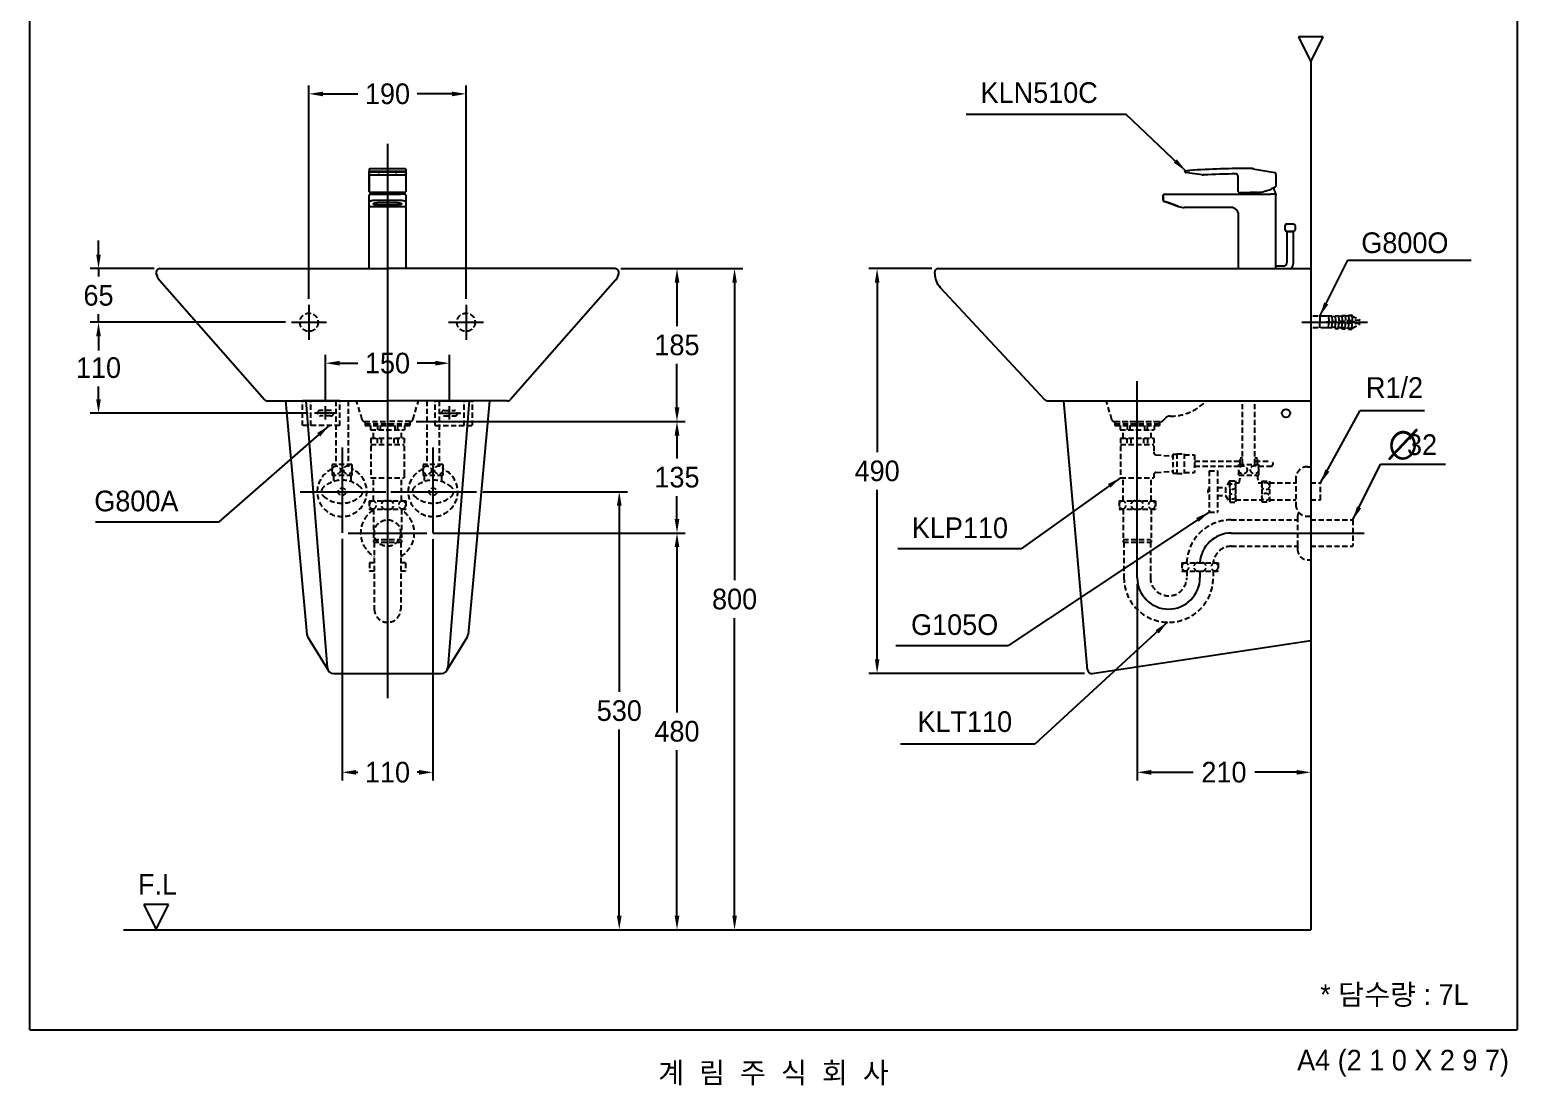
# Model space of a CAD drawing. Header units: millimetres. Extents: x 0 to 1800, y -67 to 2530.
# Drawn here: x 0 to 1800, y -67 to 1210 of the extents above; entities that cross this region are included whole.
import ezdxf
from ezdxf.enums import TextEntityAlignment as Align
from ezdxf.lldxf.tags import DXFTag

# ---------------------------------------------------------------- set-up
doc = ezdxf.new("R2010")
doc.units = ezdxf.units.MM
doc.linetypes.add('DASHED2', pattern=[9.525, 6.35, -3.175])
doc.layers.get('Defpoints').update_dxf_attribs({"color": 1})
for name, color, linetype in [('TEXT', 7, 'Continuous'), ('내부선 및 부속', 4, 'Continuous'), ('도각라인', 255, 'Continuous'), ('외형선', 3, 'Continuous'), ('점선', 6, 'DASHED2'), ('중심선', 1, 'DASHED'), ('치수선', 7, 'Continuous')]:
    doc.layers.add(name, color=color, linetype=linetype)
doc.styles.add('____', font='')
doc.styles.add('타이틀', font='H2GTRM.TTF', dxfattribs={"height": 25})
doc.styles.get('____').set_extended_font_data('굴림')
tags = doc.linetypes.add('DASHDOT', pattern=[70, 31, -13, 13, -13]).pattern_tags.tags
tags[10:11] = [DXFTag(74, 4), DXFTag(75, 0), DXFTag(340, '0'), DXFTag(46, 0.0), DXFTag(50, 0.0), DXFTag(44, 0.0), DXFTag(45, 0.0)]
tags[8:9] = [DXFTag(74, 4), DXFTag(75, 0), DXFTag(340, '0'), DXFTag(46, 0.0), DXFTag(50, 0.0), DXFTag(44, 0.0), DXFTag(45, 0.0)]
tags[6:7] = [DXFTag(74, 4), DXFTag(75, 0), DXFTag(340, '0'), DXFTag(46, 0.0), DXFTag(50, 0.0), DXFTag(44, 0.0), DXFTag(45, 0.0)]
tags[4:5] = [DXFTag(74, 4), DXFTag(75, 0), DXFTag(340, '0'), DXFTag(46, 0.0), DXFTag(50, 0.0), DXFTag(44, 0.0), DXFTag(45, 0.0)]
tags = doc.linetypes.add('DASHED', pattern=[25.72, 12.86, -12.86]).pattern_tags.tags
tags[6:7] = [DXFTag(74, 4), DXFTag(75, 0), DXFTag(340, '0'), DXFTag(46, 0.0), DXFTag(50, 0.0), DXFTag(44, 0.0), DXFTag(45, 0.0)]
tags[4:5] = [DXFTag(74, 4), DXFTag(75, 0), DXFTag(340, '0'), DXFTag(46, 0.0), DXFTag(50, 0.0), DXFTag(44, 0.0), DXFTag(45, 0.0)]
doc.dimstyles.new('MSADIM', dxfattribs={"dimtxt": 33, "dimasz": 17, "dimexe": 10, "dimexo": 7.5, "dimgap": 10, "dimtad": 0, "dimtih": 1, "dimtoh": 1, "dimdec": 0, "dimzin": 1, "dimdsep": 46, "dimtxsty": '____', "dimcen": 11.25, "dimadec": 0, "dimazin": 0, "dimtfac": 1, "dimtdec": 0, "dimtix": 1, "dimtmove": 0, "dimatfit": 3, "dimfxl": 0, "dimtolj": 1, "dimtzin": 1, "dimarcsym": 0})

# ---------------------------------------------------------------- blocks, each defined once
blk = doc.blocks.new('*D4')
at = {"layer": 'Defpoints', "color": 0, "linetype": 'Continuous'}
for p in [(527.9, 1132.7), (337.9, 877.3), (527.9, 877.3)]:
    blk.add_point(p, dxfattribs=at)
at = {"layer": '치수선', "color": 0, "linetype": 'Continuous', "lineweight": -2}
for p, q in [((337.9, 884.8), (337.9, 1142.7)), ((527.9, 884.8), (527.9, 1142.7)), ((354.9, 1132.7), (397, 1132.7)), ((510.9, 1132.7), (468.8, 1132.7))]:
    blk.add_line(p, q, dxfattribs=at)
at = {"layer": '치수선', "color": 0, "linetype": 'Continuous'}
for points in [[(354.9, 1135.5), (354.9, 1129.8), (337.9, 1132.7)], [(510.9, 1135.5), (510.9, 1129.8), (527.9, 1132.7)]]:
    blk.add_solid(points, dxfattribs=at)
at = {"layer": '치수선', "color": 0, "linetype": 'Continuous', "insert": (432.9, 1132.7), "char_height": 25, "attachment_point": 5, "style": '____'}
blk.add_mtext('\\A1;190', dxfattribs=at)
blk = doc.blocks.new('*D5')
at = {"layer": 'Defpoints', "color": 0, "linetype": 'Continuous'}
for p in [(83.2, 921.3), (157.9, 921.3), (316.9, 856.3)]:
    blk.add_point(p, dxfattribs=at)
at = {"layer": '치수선', "color": 0, "linetype": 'Continuous', "lineweight": -2}
for p, q in [((83.2, 938.3), (83.2, 955.3)), ((150.4, 921.3), (73.2, 921.3)), ((83.2, 921.3), (83.2, 911.7)), ((83.2, 856.3), (83.2, 866)), ((309.4, 856.3), (73.2, 856.3)), ((83.2, 839.3), (83.2, 822.3))]:
    blk.add_line(p, q, dxfattribs=at)
at = {"layer": '치수선', "color": 0, "linetype": 'Continuous'}
for points in [[(80.4, 938.3), (86, 938.3), (83.2, 921.3)], [(80.4, 839.3), (86, 839.3), (83.2, 856.3)]]:
    blk.add_solid(points, dxfattribs=at)
at = {"layer": '치수선', "color": 0, "linetype": 'Continuous', "insert": (83.2, 888.8), "char_height": 25, "attachment_point": 5, "style": '____'}
blk.add_mtext('\\A1;65', dxfattribs=at)
blk = doc.blocks.new('*D6')
at = {"layer": 'Defpoints', "color": 0, "linetype": 'Continuous'}
for p in [(316.9, 856.3), (83.2, 746.3), (344.4, 746.3)]:
    blk.add_point(p, dxfattribs=at)
at = {"layer": '치수선', "color": 0, "linetype": 'Continuous', "lineweight": -2}
for p, q in [((309.4, 856.3), (73.2, 856.3)), ((83.2, 839.3), (83.2, 824.2)), ((83.2, 763.3), (83.2, 778.5)), ((336.9, 746.3), (73.2, 746.3))]:
    blk.add_line(p, q, dxfattribs=at)
at = {"layer": '치수선', "color": 0, "linetype": 'Continuous'}
for points in [[(80.4, 839.3), (86, 839.3), (83.2, 856.3)], [(80.4, 763.3), (86, 763.3), (83.2, 746.3)]]:
    blk.add_solid(points, dxfattribs=at)
at = {"layer": '치수선', "color": 0, "linetype": 'Continuous', "insert": (83.2, 801.3), "char_height": 25, "attachment_point": 5, "style": '____'}
blk.add_mtext('\\A1;110', dxfattribs=at)
blk = doc.blocks.new('*D7')
at = {"layer": 'Defpoints', "color": 0, "linetype": 'Continuous'}
for p in [(707.9, 921.3), (460.7, 736.3), (783.2, 736.3)]:
    blk.add_point(p, dxfattribs=at)
at = {"layer": '치수선', "color": 0, "linetype": 'Continuous', "lineweight": -2}
for p, q in [((715.4, 921.3), (793.2, 921.3)), ((783.2, 904.3), (783.2, 851.7)), ((783.2, 753.3), (783.2, 806)), ((468.2, 736.3), (793.2, 736.3))]:
    blk.add_line(p, q, dxfattribs=at)
at = {"layer": '치수선', "color": 0, "linetype": 'Continuous'}
for points in [[(780.4, 904.3), (786.1, 904.3), (783.2, 921.3)], [(780.4, 753.3), (786.1, 753.3), (783.2, 736.3)]]:
    blk.add_solid(points, dxfattribs=at)
at = {"layer": '치수선', "color": 0, "linetype": 'Continuous', "insert": (783.2, 828.8), "char_height": 25, "attachment_point": 5, "style": '____'}
blk.add_mtext('\\A1;185', dxfattribs=at)
blk = doc.blocks.new('*D8')
at = {"layer": 'Defpoints', "color": 0, "linetype": 'Continuous'}
for p in [(459.9, 736.3), (783.2, 736.3), (480.4, 601.3)]:
    blk.add_point(p, dxfattribs=at)
at = {"layer": '치수선', "color": 0, "linetype": 'Continuous', "lineweight": -2}
for p, q in [((467.4, 736.3), (793.2, 736.3)), ((783.2, 719.3), (783.2, 691.7)), ((783.2, 618.3), (783.2, 646)), ((487.9, 601.3), (793.2, 601.3))]:
    blk.add_line(p, q, dxfattribs=at)
at = {"layer": '치수선', "color": 0, "linetype": 'Continuous'}
for points in [[(780.4, 719.3), (786.1, 719.3), (783.2, 736.3)], [(780.4, 618.3), (786.1, 618.3), (783.2, 601.3)]]:
    blk.add_solid(points, dxfattribs=at)
at = {"layer": '치수선', "color": 0, "linetype": 'Continuous', "insert": (783.2, 668.8), "char_height": 25, "attachment_point": 5, "style": '____'}
blk.add_mtext('\\A1;135', dxfattribs=at)
blk = doc.blocks.new('*D9')
at = {"layer": 'Defpoints', "color": 0, "linetype": 'Continuous'}
for p in [(480.4, 601.3), (776.6, 121.3), (783.2, 121.3)]:
    blk.add_point(p, dxfattribs=at)
at = {"layer": '치수선', "color": 0, "linetype": 'Continuous', "lineweight": -2}
for p, q in [((487.9, 601.3), (793.2, 601.3)), ((783.2, 584.3), (783.2, 384.2)), ((783.2, 138.3), (783.2, 338.5)), ((784.1, 121.3), (793.2, 121.3))]:
    blk.add_line(p, q, dxfattribs=at)
at = {"layer": '치수선', "color": 0, "linetype": 'Continuous'}
for points in [[(780.4, 584.3), (786.1, 584.3), (783.2, 601.3)], [(780.4, 138.3), (786.1, 138.3), (783.2, 121.3)]]:
    blk.add_solid(points, dxfattribs=at)
at = {"layer": '치수선', "color": 0, "linetype": 'Continuous', "insert": (783.2, 361.3), "char_height": 25, "attachment_point": 5, "style": '____'}
blk.add_mtext('\\A1;480', dxfattribs=at)
blk = doc.blocks.new('*D10')
at = {"layer": 'Defpoints', "color": 0, "linetype": 'Continuous'}
for p in [(707.9, 921.3), (830.4, 121.3), (852.9, 121.3)]:
    blk.add_point(p, dxfattribs=at)
at = {"layer": '치수선', "color": 0, "linetype": 'Continuous', "lineweight": -2}
for p, q in [((715.4, 921.3), (862.9, 921.3)), ((852.9, 904.3), (852.9, 544.2)), ((852.9, 138.3), (852.9, 498.5)), ((837.9, 121.3), (862.9, 121.3))]:
    blk.add_line(p, q, dxfattribs=at)
at = {"layer": '치수선', "color": 0, "linetype": 'Continuous'}
for points in [[(850.1, 904.3), (855.7, 904.3), (852.9, 921.3)], [(850.1, 138.3), (855.7, 138.3), (852.9, 121.3)]]:
    blk.add_solid(points, dxfattribs=at)
at = {"layer": '치수선', "color": 0, "linetype": 'Continuous', "insert": (852.9, 521.3), "char_height": 25, "attachment_point": 5, "style": '____'}
blk.add_mtext('\\A1;800', dxfattribs=at)
blk = doc.blocks.new('*D11')
at = {"layer": 'Defpoints', "color": 0, "linetype": 'Continuous'}
for p in [(540.7, 651.3), (684.7, 121.3), (713.4, 121.3)]:
    blk.add_point(p, dxfattribs=at)
at = {"layer": '치수선', "color": 0, "linetype": 'Continuous', "lineweight": -2}
for p, q in [((548.2, 651.3), (723.4, 651.3)), ((713.4, 634.3), (713.4, 409.2)), ((713.4, 138.3), (713.4, 363.5)), ((692.2, 121.3), (723.4, 121.3))]:
    blk.add_line(p, q, dxfattribs=at)
at = {"layer": '치수선', "color": 0, "linetype": 'Continuous'}
for points in [[(710.5, 634.3), (716.2, 634.3), (713.4, 651.3)], [(710.5, 138.3), (716.2, 138.3), (713.4, 121.3)]]:
    blk.add_solid(points, dxfattribs=at)
at = {"layer": '치수선', "color": 0, "linetype": 'Continuous', "insert": (713.4, 386.3), "char_height": 25, "attachment_point": 5, "style": '____'}
blk.add_mtext('\\A1;530', dxfattribs=at)
blk = doc.blocks.new('*D12')
at = {"layer": 'Defpoints', "color": 0, "linetype": 'Continuous'}
for p in [(377.9, 601.7), (487.9, 601.3), (487.9, 311.8)]:
    blk.add_point(p, dxfattribs=at)
at = {"layer": '치수선', "color": 0, "linetype": 'Continuous', "lineweight": -2}
for p, q in [((377.9, 594.2), (377.9, 301.8)), ((487.9, 593.8), (487.9, 301.8)), ((394.9, 311.8), (397, 311.8)), ((470.9, 311.8), (468.8, 311.8))]:
    blk.add_line(p, q, dxfattribs=at)
at = {"layer": '치수선', "color": 0, "linetype": 'Continuous'}
for points in [[(394.9, 314.6), (394.9, 308.9), (377.9, 311.8)], [(470.9, 314.6), (470.9, 308.9), (487.9, 311.8)]]:
    blk.add_solid(points, dxfattribs=at)
at = {"layer": '치수선', "color": 0, "linetype": 'Continuous', "insert": (432.9, 311.8), "char_height": 25, "attachment_point": 5, "style": '____'}
blk.add_mtext('\\A1;110', dxfattribs=at)
blk = doc.blocks.new('*D13')
at = {"layer": 'Defpoints', "color": 0, "linetype": 'Continuous'}
for p in [(1099.1, 921.3), (1025.4, 431.5), (1283.8, 431.5)]:
    blk.add_point(p, dxfattribs=at)
at = {"layer": '치수선', "color": 0, "linetype": 'Continuous', "lineweight": -2}
for p, q in [((1091.6, 921.3), (1015.4, 921.3)), ((1025.4, 904.3), (1025.4, 699.3)), ((1025.4, 448.5), (1025.4, 653.6)), ((1276.3, 431.5), (1015.4, 431.5))]:
    blk.add_line(p, q, dxfattribs=at)
at = {"layer": '치수선', "color": 0, "linetype": 'Continuous'}
for points in [[(1022.6, 904.3), (1028.2, 904.3), (1025.4, 921.3)], [(1022.6, 448.5), (1028.2, 448.5), (1025.4, 431.5)]]:
    blk.add_solid(points, dxfattribs=at)
at = {"layer": '치수선', "color": 0, "linetype": 'Continuous', "insert": (1025.4, 676.4), "char_height": 25, "attachment_point": 5, "style": '____'}
blk.add_mtext('\\A1;490', dxfattribs=at)
blk = doc.blocks.new('*D14')
at = {"layer": 'Defpoints', "color": 0, "linetype": 'Continuous'}
for p in [(1340.1, 547.3), (1550.1, 325.6), (1550.1, 311.8)]:
    blk.add_point(p, dxfattribs=at)
at = {"layer": '치수선', "color": 0, "linetype": 'Continuous', "lineweight": -2}
for p, q in [((1340.1, 539.8), (1340.1, 301.8)), ((1357.1, 311.8), (1407.8, 311.8)), ((1533.1, 311.8), (1482.4, 311.8)), ((1550.1, 318.1), (1550.1, 301.8))]:
    blk.add_line(p, q, dxfattribs=at)
at = {"layer": '치수선', "color": 0, "linetype": 'Continuous'}
for points in [[(1357.1, 314.6), (1357.1, 308.9), (1340.1, 311.8)], [(1533.1, 314.6), (1533.1, 308.9), (1550.1, 311.8)]]:
    blk.add_solid(points, dxfattribs=at)
at = {"layer": '치수선', "color": 0, "linetype": 'Continuous', "insert": (1445.1, 311.8), "char_height": 25, "attachment_point": 5, "style": '____'}
blk.add_mtext('\\A1;210', dxfattribs=at)
blk = doc.blocks.new('*D15')
at = {"layer": 'Defpoints', "color": 0, "linetype": 'Continuous'}
for p in [(507.9, 806.8), (357.9, 754.9), (507.9, 754.9)]:
    blk.add_point(p, dxfattribs=at)
at = {"layer": '치수선', "color": 0, "linetype": 'Continuous', "lineweight": -2}
for p, q in [((357.9, 762.4), (357.9, 816.8)), ((507.9, 762.4), (507.9, 816.8)), ((374.9, 806.8), (397, 806.8)), ((490.9, 806.8), (468.8, 806.8))]:
    blk.add_line(p, q, dxfattribs=at)
at = {"layer": '치수선', "color": 0, "linetype": 'Continuous'}
for points in [[(374.9, 809.7), (374.9, 804), (357.9, 806.8)], [(490.9, 809.7), (490.9, 804), (507.9, 806.8)]]:
    blk.add_solid(points, dxfattribs=at)
at = {"layer": '치수선', "color": 0, "linetype": 'Continuous', "insert": (432.9, 806.8), "char_height": 25, "attachment_point": 5, "style": '____'}
blk.add_mtext('\\A1;150', dxfattribs=at)

msp = doc.modelspace()

# ---------------------------------------------------------------- linework, layer by layer
at = {"layer": '내부선 및 부속', "linetype": 'Continuous'}
for p, q in [((410.9, 1041.3), (410.9, 1039.1)), ((410.9, 1041.3), (410.9, 1041.2)), ((410.9, 1041.2), (410.9, 1037.4)), ((410.9, 1037.8), (410.9, 1039.1)), ((410.9, 1035.8), (410.9, 1037.8)), ((410.9, 1037.4), (410.9, 1036.5)), ((410.9, 1014.3), (410.9, 1037)), ((410.9, 1037), (410.9, 1035.7)), ((410.9, 1035.3), (410.9, 1036.5)), ((410.9, 1035.7), (410.9, 1035.8)), ((410.9, 1035.3), (410.9, 1018.5)), ((411.9, 1042.4), (453.9, 1042.4)), ((411.9, 1034.8), (453.9, 1034.8)), ((448.9, 1038.7), (416.9, 1038.7)), ((416.9, 1038.7), (416.9, 1038.5)), ((416.9, 1038.5), (448.9, 1038.5)), ((422.9, 1038.1), (421.9, 1038.1)), ((421.9, 1038.1), (421.9, 1037.5)), ((421.9, 1037.5), (421.9, 1037.3)), ((421.9, 1037.3), (422.9, 1037.3)), ((422.9, 1037.3), (422.9, 1038.1)), ((422.9, 1037.5), (422.9, 1038.1)), ((422.9, 1037.3), (422.9, 1037.5)), ((442.9, 1038.1), (442.9, 1037.5)), ((443.9, 1038.1), (442.9, 1038.1)), ((442.9, 1037.5), (442.9, 1037.3)), ((442.9, 1037.3), (443.9, 1037.3)), ((443.9, 1037.3), (442.9, 1037.3)), ((443.9, 1037.5), (443.9, 1038.1)), ((443.9, 1037.3), (443.9, 1038.1)), ((443.9, 1037.3), (443.9, 1037.5)), ((443.9, 1037.3), (443.9, 1037.3)), ((448.9, 1038.5), (448.9, 1038.7)), ((453.9, 1034.7), (453.9, 1034.8)), ((454.9, 1041.4), (454.9, 1039.1)), ((454.9, 1039.1), (454.9, 1037.8)), ((454.9, 1037.8), (454.9, 1035.8)), ((454.9, 1037), (454.9, 1037)), ((454.9, 1037), (454.9, 1014.3)), ((454.9, 1035.7), (454.9, 1035.8)), ((1397.7, 1038.5), (1397.7, 1038.7)), ((1397.7, 1038.7), (1397.7, 1038.5)), ((1403.6, 1036.8), (1398.6, 1037.5)), ((1418.7, 1034.8), (1403.6, 1036.8)), ((1462.3, 1014.3), (1462.3, 1032.9)), ((1480.2, 1042.2), (1501.9, 1038.4)), ((1501.9, 1038.4), (1506.9, 1037.5)), ((1507.7, 1036.5), (1507.7, 1036.4)), ((1507.7, 1035.3), (1507.7, 1036.4)), ((1507.7, 1035.3), (1507.7, 1020.9)), ((410.9, 1018.5), (410.9, 1014.3)), ((410.9, 1002.2), (410.9, 1010.3)), ((410.9, 921.3), (410.9, 1010.3)), ((412.3, 1013.3), (411.9, 1013.3)), ((411.9, 1011.3), (416.9, 1011.3)), ((453.5, 1013.3), (412.3, 1013.3)), ((416.9, 1011.3), (448.9, 1011.3)), ((453.9, 1011.3), (448.9, 1011.3)), ((453.9, 1013.3), (453.5, 1013.3)), ((454.9, 1010.3), (454.9, 1002.2)), ((1371.5, 1004), (1371.5, 1010.3)), ((1371.5, 1010.3), (1371.5, 1004)), ((1372.5, 1011.3), (1377.5, 1011.3)), ((1377.5, 1011.3), (1501.7, 1011.3)), ((1463.3, 1013.3), (1476.7, 1013.3)), ((1463.8, 1013.3), (1468.2, 1013.3)), ((1478.7, 1013.3), (1476.7, 1013.3)), ((1485.7, 1013.3), (1478.7, 1013.3)), ((1506.7, 1011.3), (1501.7, 1011.3)), ((1506.7, 1011.3), (1507.7, 1011.3)), ((1507.7, 1011.3), (1507.7, 1010.3)), ((1507.7, 921.3), (1507.7, 1010.3)), ((410.9, 997.5), (410.9, 1002.2)), ((410.9, 996.3), (410.9, 997.5)), ((410.9, 921.3), (410.9, 996.3)), ((411.9, 996.5), (453.9, 996.5)), ((416.9, 1004), (448.9, 1004)), ((445.9, 1001), (419.9, 1001)), ((419.9, 998.3), (419.9, 1001)), ((419.9, 998.3), (445.9, 998.3)), ((445.9, 998.3), (445.9, 1001)), ((454.9, 1002.2), (454.9, 997.5)), ((454.9, 996.3), (454.9, 997.5)), ((454.9, 996.3), (454.9, 996.3)), ((454.9, 996.3), (454.9, 921.3)), ((1377.1, 1001.3), (1372.1, 1003.1)), ((1372.1, 1003.1), (1377.1, 1001.3)), ((1377.1, 1001.3), (1390.1, 996.5)), ((1390.1, 996.5), (1377.1, 1001.3)), ((1377.8, 1001), (1385.3, 998.3)), ((1385.3, 998.3), (1377.8, 1001)), ((1453.7, 995.3), (1397, 995.3)), ((1462.7, 921.3), (1462.7, 986.3)), ((1519.1, 968.3), (1519.1, 973.3)), ((1521.1, 975.3), (1529.2, 975.3)), ((1531.1, 973.4), (1531.1, 968.3)), ((1521.1, 966.3), (1521.1, 928.3)), ((1521.1, 966.3), (1529.1, 966.3)), ((1525.1, 966.3), (1521.1, 966.3)), ((1527.5, 966.3), (1522.8, 966.3)), ((1529.1, 966.3), (1525.1, 966.3)), ((1529.2, 966.3), (1525.1, 966.3)), ((1529.1, 928.3), (1529.1, 966.3)), ((1507.7, 943.3), (1507.7, 948.3)), ((1507.7, 921.3), (1507.7, 943.3)), ((1517.1, 924.3), (1507.7, 924.3)), ((334.1, 761.3), (359.8, 438.7)), ((531.7, 761.3), (506, 438.7))]:
    msp.add_line(p, q, dxfattribs=at)
for centre, radius, start, end in [((453.9, 1035.7), 1, 270, 0), ((1398.7, 1038.5), 1, 202.1993, 262.1993), ((1398.7, 1038.5), 1, 202.1993, 262.1993), ((1398.7, 1038.5), 1, 202.1993, 262.1993), ((1398.7, 1038.5), 1, 202.1993, 262.1993), ((1471.4, 42.4), 1000, 89.5936, 93.8863), ((1420, 1044.7), 10, 262.1993, 272.9349), ((1471.4, 42.4), 993.6, 90.6538, 92.9349), ((1458.9, 1032.8), 3.34, 2.007, 69.3544), ((1478.5, 1032.3), 10, 80, 89.5936), ((411.9, 1014.3), 1, 180, 270), ((411.9, 1010.3), 1, 90, 180), ((411.9, 1010.3), 1, 90, 180), ((440.6, 1006.3), 27.6, 165.1842, 169.4357), ((426.2, 1006.3), 27.6, 10.5643, 14.8158), ((453.9, 1014.3), 1, 270, 0), ((453.9, 1010.3), 1, 0, 90), ((1372.5, 1010.3), 1, 90, 180), ((1372.5, 1010.3), 1, 90, 180), ((1463.3, 1014.3), 1, 180, 270), ((1494.9, 1006.3), 27.6, 165.1842, 169.4357), ((1480.2, 1068.9), 55.8, 275.72, 293.156), ((1480.6, 1006.3), 27.6, 10.5643, 27.3016), ((1397, 1015.3), 20, 250, 270), ((1397, 1015.3), 20, 250, 270), ((1453.7, 986.3), 9, 0, 90), ((1521.1, 973.3), 2, 90, 180), ((1529.2, 973.4), 1.92, 0, 90), ((1521.1, 968.3), 1.92, 180, 270), ((1529.2, 968.3), 1.92, 270, 0), ((1517.1, 928.3), 4, 270, 0), ((1517.1, 928.3), 12, 324.3147, 0)]:
    msp.add_arc(centre, radius, start, end, dxfattribs=at)
for points, knots in [([(410.9, 1041.5), (410.9, 1041.5), (410.9, 1041.6), (411, 1041.8), (411.1, 1042), (411.3, 1042.2), (411.6, 1042.3), (411.8, 1042.4), (411.9, 1042.4)], [0, 0, 0, 0, 0.097046, 0.215477, 0.366984, 0.6013, 0.806128, 1, 1, 1, 1]), ([(416.9, 1038.7), (416.5, 1038.7), (415.8, 1038.7), (414.9, 1038.7), (414.3, 1038.8), (413.7, 1038.8), (413, 1038.8), (412.3, 1038.8), (411.9, 1038.9), (411.7, 1038.9), (411.6, 1038.9), (411.3, 1038.9), (411, 1039), (410.9, 1039), (410.9, 1039.1)], [0, 0, 0, 0, 0.142857, 0.214286, 0.285714, 0.357143, 0.428571, 0.571429, 0.642857, 0.678571, 0.696429, 0.714286, 0.857143, 1, 1, 1, 1]), ([(410.9, 1037.8), (410.9, 1037.9), (411.3, 1038.1), (413, 1038.4), (415.1, 1038.5), (416.5, 1038.5), (416.9, 1038.5)], [0, 0, 0, 0, 0.285714, 0.571429, 0.857143, 1, 1, 1, 1]), ([(454.8, 1039), (454.8, 1039), (454.7, 1039), (454.4, 1038.9), (453.6, 1038.9), (452.9, 1038.8), (452.1, 1038.8), (451.3, 1038.8), (450.3, 1038.7), (449.4, 1038.7), (448.9, 1038.7)], [0, 0, 0, 0, 0.022938, 0.185782, 0.348626, 0.511469, 0.592891, 0.674313, 0.837156, 1, 1, 1, 1]), ([(448.9, 1038.5), (449.8, 1038.5), (451.6, 1038.5), (453.8, 1038.3), (454.6, 1038.1), (454.8, 1038), (454.8, 1038)], [0, 0, 0, 0, 0.32589, 0.651781, 0.977671, 1, 1, 1, 1]), ([(453.9, 1042.4), (453.9, 1042.4), (454, 1042.4), (454.3, 1042.3), (454.5, 1042.2), (454.7, 1042), (454.8, 1041.9), (454.9, 1041.7), (454.9, 1041.6), (454.9, 1041.5), (454.9, 1041.5), (454.9, 1041.4)], [0, 0, 0, 0, 0.020818, 0.239105, 0.419032, 0.574027, 0.708164, 0.821662, 0.913084, 0.980269, 1, 1, 1, 1]), ([(1398.6, 1039.7), (1398.5, 1039.7), (1398.3, 1039.6), (1398.1, 1039.5), (1397.9, 1039.3), (1397.8, 1039), (1397.7, 1038.8), (1397.7, 1038.7)], [0, 0, 0, 0, 0.285714, 0.428571, 0.571429, 0.785714, 1, 1, 1, 1]), ([(1398.6, 1039.7), (1398.6, 1039.7), (1398.7, 1039.7), (1399, 1039.7), (1399.4, 1039.8), (1399.8, 1039.8), (1400.5, 1039.9), (1401.5, 1039.9), (1402.5, 1040), (1403.3, 1040), (1403.7, 1040.1)], [0, 0, 0, 0, 0.142857, 0.285714, 0.357143, 0.428571, 0.571429, 0.714286, 0.857143, 1, 1, 1, 1]), ([(1507.1, 1020), (1507.1, 1020), (1507, 1019.9), (1506.8, 1019.8), (1506.4, 1019.6), (1506, 1019.4), (1505.7, 1019.2), (1505.2, 1019), (1504.8, 1018.8), (1504.1, 1018.4), (1503.5, 1018.2), (1502.9, 1017.9), (1502.7, 1017.8), (1502.5, 1017.7)], [0, 0, 0, 0, 0.022972, 0.19686, 0.283804, 0.370748, 0.457692, 0.5229, 0.63158, 0.718524, 0.892412, 0.935884, 1, 1, 1, 1]), ([(1506.7, 1019.8), (1506.7, 1019.8), (1506.7, 1019.8), (1506.6, 1019.7), (1506.6, 1019.7), (1506.5, 1019.7), (1506.5, 1019.7), (1506.4, 1019.6), (1506.3, 1019.6), (1506.3, 1019.5), (1506.2, 1019.5), (1506.2, 1019.5), (1506.1, 1019.5), (1506.1, 1019.4), (1506, 1019.4), (1505.9, 1019.4), (1505.8, 1019.3), (1505.7, 1019.2), (1505.6, 1019.2), (1505.5, 1019.1), (1505.4, 1019.1), (1505.2, 1019), (1505.2, 1019), (1505.1, 1019), (1505.1, 1018.9), (1505.1, 1018.9)], [0, 0, 0, 0, 0.147203, 0.147203, 0.295653, 0.295653, 0.37051, 0.37051, 0.483564, 0.483564, 0.521467, 0.521467, 0.597561, 0.597561, 0.635788, 0.635788, 0.751471, 0.751471, 0.829397, 0.829397, 0.947331, 0.947331, 0.986892, 0.986892, 1, 1, 1, 1]), ([(1507.6, 1020.9), (1507.6, 1020.8), (1507.6, 1020.6), (1507.5, 1020.4), (1507.3, 1020.1), (1507.2, 1020), (1507.1, 1020)], [0, 0, 0, 0, 0.250001, 0.499999, 0.749998, 1, 1, 1, 1]), ([(1507.6, 1020.9), (1507.6, 1020.9), (1507.7, 1020.9), (1507.7, 1020.9), (1507.7, 1020.9)], [0, 0, 0, 0, 0.15708, 1, 1, 1, 1]), ([(410.9, 1002.2), (410.9, 1002.5), (411.3, 1003), (413, 1003.7), (415.1, 1004), (416.5, 1004), (416.9, 1004)], [0, 0, 0, 0, 0.285714, 0.571429, 0.857143, 1, 1, 1, 1]), ([(410.9, 996.3), (410.9, 996.3), (410.9, 996.3), (410.9, 996.2), (410.9, 996.1), (411, 996.1)], [0, 0, 0, 0, 0.003909, 0.003909, 1, 1, 1, 1]), ([(448.9, 1004), (449.8, 1004), (451.6, 1003.9), (453.8, 1003.4), (454.6, 1002.9), (454.8, 1002.6), (454.8, 1002.6)], [0, 0, 0, 0, 0.326484, 0.652968, 0.979452, 1, 1, 1, 1]), ([(454.9, 996.2), (454.9, 996.1), (454.9, 996.1), (454.9, 996.1), (454.9, 996.1)], [0, 0, 0, 0, 0.705199, 1, 1, 1, 1]), ([(1371.5, 1004), (1371.5, 1004), (1371.5, 1003.8), (1371.6, 1003.6), (1371.7, 1003.4), (1371.9, 1003.2), (1372, 1003.1), (1372.1, 1003.1)], [0, 0, 0, 0, 0.214286, 0.428571, 0.571429, 0.714286, 1, 1, 1, 1])]:
    msp.add_open_spline(points, degree=3, knots=knots, dxfattribs=at)
for points in [[(411.9, 1034.8), (410.9, 1034.8), (410.9, 1035.8)], [(454.9, 1035.8), (454.9, 1034.8), (453.9, 1034.8)], [(411.9, 996.5), (410.9, 996.5), (410.9, 997.5)], [(454.9, 997.5), (454.9, 996.5), (453.9, 996.5)]]:
    msp.add_rational_spline(points, [1, 0.707106769085, 1], degree=2, dxfattribs=at)
for points, degree in [([(454.5, 1034.9), (454.5, 1034.8), (454.4, 1034.7), (454.4, 1034.7)], 3), ([(454.4, 1034.8), (454.4, 1034.8), (454.4, 1034.7), (454.4, 1034.7)], 3), ([(454.9, 1039.3), (454.9, 1039.1), (454.8, 1039)], 2), ([(454.9, 1039.1), (454.9, 1039.1), (454.9, 1039), (454.8, 1039)], 3), ([(454.8, 1038), (454.8, 1037.8), (454.9, 1037.6)], 2), ([(454.8, 1038), (454.9, 1037.9), (454.9, 1037.9), (454.9, 1037.8)], 3), ([(454.9, 1039.3), (454.9, 1039.2), (454.9, 1039.1), (454.9, 1039.1)], 3), ([(454.9, 1037.8), (454.9, 1037.8), (454.9, 1037.7), (454.9, 1037.6)], 3), ([(1398.6, 1039.7), (1398.1, 1039.7), (1397.7, 1039.2), (1397.7, 1038.7)], 3), ([(1397.7, 1038.5), (1397.7, 1038), (1398.1, 1037.6), (1398.6, 1037.5)], 3), ([(1398.4, 1039.7), (1398.4, 1039.7), (1398.4, 1039.7), (1398.5, 1039.7)], 3), ([(1501.9, 1038.3), (1501.9, 1038.4), (1501.9, 1038.4), (1501.9, 1038.4)], 3), ([(1507.7, 1036.5), (1507.7, 1037), (1507.4, 1037.4), (1506.9, 1037.5)], 3), ([(1502.6, 1017.8), (1502.4, 1017.7), (1502.1, 1017.6)], 2), ([(1502.1, 1017.6), (1502.1, 1017.6), (1502.1, 1017.6), (1502.1, 1017.6)], 3), ([(454.8, 1002.6), (454.9, 1002.5), (454.9, 1002.3), (454.9, 1002.2)], 3), ([(454.8, 1002.6), (454.8, 1002.3), (454.9, 1002)], 2), ([(454.9, 1002.2), (454.9, 1002.2), (454.9, 1002.1), (454.9, 1002)], 3), ([(1371.5, 1004), (1371.5, 1003.6), (1371.8, 1003.2), (1372.1, 1003.1)], 3)]:
    msp.add_open_spline(points, degree=degree, dxfattribs=at)
for points in [[(419.9, 998.3), (415.9, 998.3), (415.9, 999.7), (415.9, 1001), (419.9, 1001)], [(445.9, 1001), (449.9, 1001), (449.9, 999.7), (449.9, 998.3), (445.9, 998.3)]]:
    msp.add_rational_spline(points, [1, 0.707106769085, 1, 0.707106769085, 1], degree=2, knots=[0, 0, 0, 0.5, 0.5, 1, 1, 1], dxfattribs=at)
at = {"layer": '도각라인', "color": 7}
for p, q in [((0, 0), (0, 2530)), ((1800, 2530), (1800, 0)), ((0, 0), (1800, 0))]:
    msp.add_line(p, q, dxfattribs=at)
at = {"layer": '외형선', "linetype": 'Continuous'}
for p, q in [((1565.1, 1201.7), (1535.1, 1201.7)), ((1535.1, 1201.7), (1550.1, 1171.7)), ((1550.1, 1171.7), (1565.1, 1201.7)), ((1550.1, 1171.7), (1550.1, 121.3)), ((157.9, 921.3), (432.9, 921.3)), ((707.9, 921.3), (432.9, 921.3)), ((1099.1, 921.3), (1550.1, 921.3)), ((157.4, 906.9), (284.2, 763)), ((708.4, 906.9), (581.7, 763)), ((1095.1, 915.5), (1095.1, 917.3)), ((1101.8, 898.5), (1228.2, 762.6)), ((287.9, 761.3), (432.9, 761.3)), ((309.3, 761.3), (335.4, 478.6)), ((375.2, 761.3), (330.2, 761.3)), ((577.9, 761.3), (432.9, 761.3)), ((490.7, 761.3), (535.7, 761.3)), ((556.5, 761.3), (530.4, 478.6)), ((1231.1, 761.3), (1550.1, 761.3)), ((1280.1, 435.9), (1251.4, 761.3)), ((336.6, 475.2), (361, 435.2)), ((529.2, 475.2), (504.9, 435.2)), ((1285.8, 431.4), (1550.1, 471.3)), ((367.8, 431.3), (498, 431.3)), ((168.1, 151.7), (138.1, 151.7)), ((138.1, 151.7), (153.1, 121.7)), ((153.1, 121.7), (168.1, 151.7)), ((113.5, 121.3), (1550.1, 121.3))]:
    msp.add_line(p, q, dxfattribs=at)
at = {"layer": '외형선'}
msp.add_line((1460.2, 921.3), (1510, 921.3), dxfattribs=at)
at = {"layer": '외형선', "linetype": 'Continuous'}
msp.add_circle((1520.1, 746.3), 5, dxfattribs=at)
for centre, radius, start, end in [((157.9, 916.3), 5, 90, 194.4775), ((707.9, 916.3), 5, 345.5225, 90), ((1099.1, 917.3), 4, 90, 180), ((172.4, 920.1), 20, 194.4775, 221.3828), ((693.4, 920.1), 20, 318.6172, 345.5225), ((1120.1, 915.5), 25, 180, 222.9188), ((287.9, 766.3), 5, 221.3844, 270), ((577.9, 766.3), 5, 270, 318.6156), ((1231.1, 765.3), 4, 222.919, 270.0013), ((343.4, 479.3), 8, 185.2836, 211.3715), ((522.4, 479.3), 8, 328.6285, 354.7172), ((367.8, 439.3), 8, 184.5574, 270), ((498, 439.3), 8, 270, 355.4426), ((1285.1, 436.3), 5, 185.0392, 278.5958)]:
    msp.add_arc(centre, radius, start, end, dxfattribs=at)
at = {"layer": '점선'}
for p, q in [((1599.7, 864.2), (1571.8, 862.8)), ((1579.7, 864.2), (1583.7, 864.4)), ((1579.7, 864.2), (1580.1, 857.2)), ((1583.7, 864.4), (1584.1, 857.4)), ((1587.7, 864.6), (1591.7, 864.8)), ((1587.7, 864.6), (1588.1, 857.6)), ((1591.7, 864.8), (1592.1, 857.8)), ((1595.7, 865), (1599.7, 865.2)), ((1595.7, 865), (1596.1, 858)), ((1599.7, 865.2), (1600.1, 858.2)), ((1599.7, 864.2), (1610, 858.8)), ((1568.7, 863.6), (1550.1, 863.6)), ((1568.7, 849.6), (1550.1, 849.6)), ((1561.1, 863.6), (1561.1, 856.6)), ((1561.1, 849.6), (1561.1, 856.6)), ((1575.7, 864), (1568.7, 863.6)), ((1575.7, 849.2), (1568.7, 849.6)), ((1610, 858.8), (1568.9, 856.6)), ((1610, 854.4), (1568.9, 856.6)), ((1571.7, 863.8), (1572.1, 856.8)), ((1571.7, 849.4), (1572.1, 856.4)), ((1599.7, 849), (1571.8, 850.4)), ((1575.7, 864), (1576.1, 857)), ((1575.7, 849.2), (1576.1, 856.2)), ((1579.7, 849), (1580.1, 856)), ((1579.7, 849), (1583.7, 848.8)), ((1583.7, 848.8), (1584.1, 855.8)), ((1587.7, 848.6), (1588.1, 855.6)), ((1587.7, 848.6), (1591.7, 848.4)), ((1591.7, 848.4), (1592.1, 855.4)), ((1595.7, 848.2), (1596.1, 855.2)), ((1595.7, 848.2), (1599.7, 848)), ((1603.1, 856.6), (1598, 858.1)), ((1603.1, 856.6), (1598, 855.1)), ((1599.7, 848), (1600.1, 855)), ((1599.7, 849), (1610, 854.4)), ((330.2, 731.3), (330.2, 761.3)), ((340.2, 731.3), (340.2, 761.3)), ((370.4, 761.3), (370.4, 684.1)), ((375.2, 731.3), (375.2, 761.3)), ((385.4, 761.3), (385.4, 684.1)), ((402.3, 738.5), (395.4, 761.3)), ((463.6, 738.5), (470.4, 761.3)), ((480.4, 761.3), (480.4, 684.1)), ((490.7, 731.3), (490.7, 761.3)), ((495.4, 761.3), (495.4, 684.1)), ((525.7, 731.3), (525.7, 761.3)), ((535.7, 731.3), (535.7, 761.3)), ((1309.5, 738.5), (1302.6, 761.3)), ((1467.6, 684.4), (1467.6, 761.3)), ((1482.6, 684.4), (1482.6, 761.3)), ((364.4, 749.6), (351.4, 749.6)), ((364.4, 743.1), (351.4, 743.1)), ((501.4, 749.6), (514.4, 749.6)), ((501.4, 743.1), (514.4, 743.1)), ((1371, 737.2), (1374.2, 740.5)), ((375.2, 731.3), (330.2, 731.3)), ((405.1, 736.3), (432.9, 736.3)), ((405.9, 736.3), (405.9, 731.3)), ((405.9, 733.3), (459.9, 733.3)), ((405.9, 731.3), (459.9, 731.3)), ((412.4, 731.3), (412.4, 726.3)), ((412.4, 726.3), (453.4, 726.3)), ((415.9, 716.3), (415.9, 726.3)), ((420.9, 731.3), (420.9, 726.3)), ((423.9, 731.3), (423.9, 726.3)), ((460.7, 736.3), (432.9, 736.3)), ((441.9, 731.3), (441.9, 726.3)), ((444.9, 731.3), (444.9, 726.3)), ((449.9, 716.3), (449.9, 726.3)), ((453.4, 731.3), (453.4, 726.3)), ((459.9, 736.3), (459.9, 731.3)), ((490.7, 731.3), (535.7, 731.3)), ((1312.3, 736.3), (1368.9, 736.3)), ((1313.1, 736.3), (1367.1, 736.3)), ((1313.1, 736.3), (1313.1, 731.3)), ((1313.1, 733.3), (1367.1, 733.3)), ((1313.1, 731.3), (1367.1, 731.3)), ((1319.6, 731.3), (1319.6, 726.3)), ((1319.6, 726.3), (1360.6, 726.3)), ((1323.1, 716.3), (1323.1, 726.3)), ((1328.1, 731.3), (1328.1, 726.3)), ((1331.1, 731.3), (1331.1, 726.3)), ((1349.1, 731.3), (1349.1, 726.3)), ((1352.1, 731.3), (1352.1, 726.3)), ((1357.1, 716.3), (1357.1, 726.3)), ((1360.6, 731.3), (1360.6, 726.3)), ((1367.1, 736.3), (1367.1, 731.3)), ((412.9, 716.3), (412.9, 668.3)), ((412.9, 716.3), (452.9, 716.3)), ((412.9, 708.3), (452.9, 708.3)), ((420.4, 716.3), (420.4, 708.3)), ((425.4, 716.3), (425.4, 708.3)), ((440.4, 716.3), (440.4, 708.3)), ((445.4, 716.3), (445.4, 708.3)), ((452.9, 716.3), (452.9, 671.6)), ((1320.1, 716.3), (1320.1, 668.3)), ((1320.1, 716.3), (1360.1, 716.3)), ((1320.1, 708.3), (1360.1, 708.3)), ((1327.6, 716.3), (1327.6, 708.3)), ((1332.6, 716.3), (1332.6, 708.3)), ((1347.6, 716.3), (1347.6, 708.3)), ((1352.6, 716.3), (1352.6, 708.3)), ((1360.1, 716.3), (1360.1, 699.1)), ((365.9, 684.1), (365.9, 671.1)), ((389.9, 684.1), (365.9, 684.1)), ((389.9, 684.1), (389.9, 671.1)), ((475.9, 684.1), (475.9, 671.1)), ((499.9, 684.1), (475.9, 684.1)), ((499.9, 684.1), (499.9, 671.1)), ((1362.8, 696.1), (1383.1, 694.3)), ((1383.1, 696.8), (1383.1, 673.8)), ((1383.1, 696.8), (1388.1, 696.8)), ((1388.1, 697.3), (1388.1, 673.3)), ((1388.1, 697.3), (1397.1, 697.3)), ((1397.1, 697.3), (1397.1, 673.3)), ((1397.1, 696.1), (1409.6, 696.1)), ((1409.6, 696.1), (1409.6, 674.6)), ((1409.6, 688.3), (1467.6, 688.3)), ((1463.1, 684.4), (1487.1, 684.4)), ((1463.1, 671.4), (1463.1, 684.4)), ((1464.6, 684.4), (1464.6, 691.8)), ((1467.6, 691.8), (1464.6, 691.8)), ((1485.6, 691.8), (1482.6, 691.8)), ((1482.6, 688.3), (1501.6, 688.3)), ((1485.6, 684.4), (1485.6, 691.8)), ((1487.1, 671.4), (1487.1, 684.4)), ((389.9, 671.1), (365.9, 671.1)), ((367.4, 671.1), (367.4, 663.7)), ((388.4, 671.1), (388.4, 663.7)), ((412.9, 668.3), (452.9, 668.3)), ((415.9, 640.3), (415.9, 668.3)), ((449.9, 640.3), (449.9, 668.3)), ((452.9, 671.6), (452.9, 668.3)), ((499.9, 671.1), (475.9, 671.1)), ((477.4, 671.1), (477.4, 663.7)), ((498.4, 671.1), (498.4, 663.7)), ((1320.1, 668.3), (1360.1, 668.3)), ((1323.1, 640.3), (1323.1, 668.3)), ((1357.1, 640.3), (1357.1, 668.3)), ((1360.1, 671.6), (1360.1, 668.3)), ((1362.8, 674.6), (1383.1, 676.3)), ((1383.1, 673.8), (1388.1, 673.8)), ((1388.1, 673.3), (1397.1, 673.3)), ((1397.1, 674.6), (1409.6, 674.6)), ((1409.6, 682.3), (1463.1, 682.3)), ((1427.1, 676.6), (1427.1, 626.6)), ((1427.1, 676.6), (1437.1, 676.6)), ((1437.1, 676.6), (1437.1, 626.6)), ((1463.1, 671.4), (1487.1, 671.4)), ((1463.6, 661.9), (1465.1, 671.4)), ((1485.1, 671.4), (1486.6, 661.9)), ((1487.1, 682.3), (1501.6, 682.3)), ((1532.1, 667.6), (1532.1, 635.6)), ((1546.1, 681.6), (1550.1, 681.6)), ((1437.1, 656.4), (1447.1, 656.4)), ((1452.1, 664.6), (1447.1, 656.4)), ((1447.1, 656.4), (1447.1, 646.9)), ((1452.1, 664.6), (1459.1, 664.6)), ((1452.1, 664.6), (1452.1, 638.6)), ((1459.1, 664.6), (1459.1, 638.6)), ((1459.1, 661.9), (1463.6, 661.9)), ((1486.6, 661.9), (1491.1, 661.9)), ((1491.1, 664.1), (1491.1, 639.1)), ((1491.1, 664.1), (1500.1, 664.1)), ((1500.1, 664.1), (1500.1, 639.1)), ((1500.1, 661.9), (1532.1, 661.9)), ((1550.1, 661.9), (1562.1, 661.9)), ((1562.1, 641.4), (1562.1, 661.9)), ((410.9, 640.3), (454.9, 640.3)), ((410.9, 640.3), (410.9, 630.3)), ((410.9, 630.3), (454.9, 630.3)), ((415.9, 630.3), (415.9, 590.3)), ((449.9, 630.3), (449.9, 590.3)), ((454.9, 640.3), (454.9, 630.3)), ((1318.1, 640.3), (1362.1, 640.3)), ((1318.1, 640.3), (1318.1, 630.3)), ((1318.1, 630.3), (1362.1, 630.3)), ((1323.1, 630.3), (1323.1, 590.3)), ((1357.1, 630.3), (1357.1, 590.3)), ((1362.1, 640.3), (1362.1, 630.3)), ((1437.1, 646.9), (1447.1, 646.9)), ((1447.1, 646.9), (1452.1, 638.6)), ((1452.1, 638.6), (1459.1, 638.6)), ((1459.1, 641.4), (1491.1, 641.4)), ((1491.1, 639.1), (1500.1, 639.1)), ((1500.1, 641.4), (1532.1, 641.4)), ((1550.1, 641.4), (1562.1, 641.4)), ((1427.1, 626.6), (1437.1, 626.6)), ((1454, 617.3), (1534.1, 617.3)), ((1534.1, 620.8), (1534.1, 585.3)), ((1546.1, 621.6), (1550.1, 621.6)), ((1550.1, 617.3), (1601.1, 617.3)), ((1601.1, 617.3), (1601.1, 585.3)), ((415.9, 593.3), (449.9, 593.3)), ((415.9, 590.3), (449.9, 590.3)), ((416.9, 590.3), (416.9, 509.3)), ((448.9, 590.3), (448.9, 509.3)), ((1323.1, 593.3), (1357.1, 593.3)), ((1323.1, 590.3), (1357.1, 590.3)), ((1324.1, 590.3), (1324.1, 547.3)), ((1356.1, 590.3), (1356.1, 547.3)), ((1454, 585.3), (1534.1, 585.3)), ((1534.1, 585.3), (1534.1, 581.8)), ((1550.1, 585.3), (1601.1, 585.3)), ((411.2, 565.3), (411.2, 555.3)), ((416.9, 565.3), (411.2, 565.3)), ((454.7, 565.3), (448.9, 565.3)), ((454.7, 565.3), (454.7, 555.3)), ((1394.1, 565.3), (1438.1, 565.3)), ((1394.1, 565.3), (1394.1, 555.3)), ((1400.1, 565.3), (1400.1, 566.5)), ((1438.1, 565.3), (1438.1, 555.3)), ((1547.1, 568.8), (1550.1, 568.8)), ((416.9, 555.3), (411.2, 555.3)), ((454.7, 555.3), (448.9, 555.3)), ((1394.1, 555.3), (1438.1, 555.3)), ((1400.1, 555.3), (1400.1, 547.3)), ((1432.1, 555.3), (1432.1, 547.3))]:
    msp.add_line(p, q, dxfattribs=at)
for centre, radius in [((337.9, 856.3), 11), ((527.9, 856.3), 11), ((371, 677.5), 5), ((384.9, 677.7), 5), ((481, 677.5), 5), ((494.9, 677.7), 5), ((1468.1, 677.8), 5), ((1482.1, 678), 5), ((377.9, 651.3), 4.5), ((487.9, 651.3), 4.5), ((1455.6, 657.6), 3.5), ((1455.6, 645.6), 3.5), ((1495.6, 658.1), 4.5), ((1495.6, 645.1), 4.5), ((432.9, 601.3), 16)]:
    msp.add_circle(centre, radius, dxfattribs=at)
for centre, radius, start, end in [((1381, 800.8), 58, 269.0402, 317.0954), ((351.4, 746.3), 3.25, 90, 270), ((364.4, 746.3), 3.25, 270, 90), ((405.1, 739.3), 3, 196.7507, 270.0015), ((460.7, 739.3), 3, 269.9985, 343.2493), ((501.4, 746.3), 3.25, 90, 270), ((514.4, 746.3), 3.25, 270, 90), ((1312.3, 739.3), 3, 196.7507, 270), ((1379.9, 734.8), 8, 89.0402, 135), ((1368.9, 739.3), 3, 270, 315), ((1363.1, 699.1), 3, 180, 265.0303), ((1501.6, 685.3), 3, 270, 90), ((377.9, 651.3), 30, 113.5781, 66.4217), ((487.9, 651.3), 30, 113.5781, 66.4217), ((1363.1, 671.6), 3, 94.9697, 180), ((1546.1, 667.6), 14, 90, 180), ((359.9, 651.3), 7, 132.501, 227.499), ((377.9, 631.7), 33.6, 47.499, 132.501), ((395.9, 651.3), 7, 312.501, 47.499), ((469.9, 651.3), 7, 132.501, 227.499), ((487.9, 631.7), 33.6, 47.499, 132.501), ((505.9, 651.3), 7, 312.501, 47.499), ((1433.5, 651.6), 7.84, 144.9654, 215.0346), ((377.9, 671), 33.6, 227.499, 312.501), ((415.9, 635.3), 5, 98.6269, 261.3731), ((414.4, 635.3), 5, 278.6269, 81.3731), ((430.4, 635.3), 5, 90, 270), ((435.4, 635.3), 5, 270, 90), ((451.4, 635.3), 5, 98.6269, 261.3731), ((449.9, 635.3), 5, 278.6269, 81.3731), ((487.9, 671), 33.6, 227.499, 312.501), ((1323.1, 635.3), 5, 98.6269, 261.3731), ((1321.6, 635.3), 5, 278.6269, 81.3731), ((1337.6, 635.3), 5, 90, 270), ((1342.6, 635.3), 5, 270, 90), ((1358.6, 635.3), 5, 98.6269, 261.3731), ((1357.1, 635.3), 5, 278.6269, 81.3731), ((1546.1, 635.6), 14, 180, 270), ((432.9, 601.3), 32.5, 121.5389, 240.5076), ((432.9, 601.3), 32.5, 299.4924, 58.4611), ((1454, 563.3), 54, 90, 176.6714), ((1547.1, 620.8), 13, 153.9488, 180), ((1454, 563.3), 22, 90, 174.7841), ((1547.1, 581.8), 13, 180, 270), ((1399.1, 560.3), 5, 98.6269, 261.3731), ((1397.6, 560.3), 5, 278.6269, 81.3731), ((1413.6, 560.3), 5, 90, 270), ((1418.6, 560.3), 5, 270, 90), ((1434.6, 560.3), 5, 98.6269, 261.3731), ((1433.1, 560.3), 5, 278.6269, 81.3731), ((1378.1, 547.3), 54, 180, 0), ((1378.1, 547.3), 22, 180, 0), ((432.9, 509.3), 16, 180, 0)]:
    msp.add_arc(centre, radius, start, end, dxfattribs=at)
at = {"layer": '중심선', "linetype": 'DASHDOT'}
for p, q in [((432.9, 1072.2), (432.9, 401.7)), ((337.9, 877.3), (337.9, 835.3)), ((527.9, 877.3), (527.9, 835.3)), ((316.9, 856.3), (358.9, 856.3)), ((506.9, 856.3), (548.9, 856.3)), ((1539.2, 856.6), (1618.8, 856.6)), ((1340.1, 547.3), (1340.1, 785.1)), ((371.2, 746.3), (344.4, 746.3)), ((357.9, 738.6), (357.9, 754.9)), ((494.9, 746.3), (521.7, 746.3)), ((507.9, 738.6), (507.9, 754.9)), ((377.9, 704.8), (377.9, 601.7)), ((487.9, 704.8), (487.9, 601.7)), ((327.1, 651.3), (430.7, 651.3)), ((437.1, 651.3), (540.7, 651.3)), ((385.4, 601.3), (480.4, 601.3)), ((1454, 601.3), (1614.6, 601.3)), ((1416.1, 555.3), (1416.1, 547.3))]:
    msp.add_line(p, q, dxfattribs=at)
for centre, start, end in [((1454, 563.3), 90, 176.6714), ((1378.1, 547.3), 180.0005, 0)]:
    msp.add_arc(centre, 38, start, end, dxfattribs=at)

# ---------------------------------------------------------------- texts
at = {"layer": 'TEXT', "style": '타이틀'}
msp.add_text('F.L', height=25, dxfattribs=at).set_placement((154.6, 176.3), align=Align.MIDDLE)
for s, p in [('* 담수량 : 7L', (1651.3, 42.9)), ('계  림  주  식  회  사', (900, -51.7))]:
    msp.add_text(s, height=25, dxfattribs=at).set_placement(p, align=Align.MIDDLE_CENTER)
msp.add_text('A4 (2 1 0 X 2 9 7)', height=25, dxfattribs=at).set_placement((1790, -36.5), align=Align.MIDDLE_RIGHT)
at = {"layer": 'TEXT', "char_height": 25, "width": 380.447, "attachment_point": 1, "line_spacing_factor": 0.963855, "style": '타이틀'}
for s, insert in [('\\A1;KLN510C', (1150.6, 1146.8)), ('\\A1;G800O', (1611.3, 965.1)), ('\\A1;G800A', (78.1, 652.6)), ('\\A1;KLP110', (1067.4, 620.2)), ('\\A1;G105O', (1066.5, 503)), ('\\A1;KLT110', (1074.2, 385.6))]:
    msp.add_mtext(s, dxfattribs=dict(at, insert=insert))
at = {"layer": '치수선'}
for s, height, style, p in [('∅', 35, '____', (1644.1, 691.8)), ('32', 25, '타이틀', (1666.6, 695.7))]:
    msp.add_text(s, height=height, dxfattribs=dict(at, style=style)).set_placement(p)
at = {"layer": '치수선', "linetype": 'Continuous', "insert": (1616.9, 789.9), "char_height": 25, "width": 380.447, "attachment_point": 1, "line_spacing_factor": 0.963855, "style": '타이틀'}
msp.add_mtext('\\A1;R1/2', dxfattribs=at)

# ---------------------------------------------------------------- dimensions: what is measured, and where the dimension line sits
at = {"layer": '치수선', "linetype": 'Continuous'}
for base, p1, p2, picture, middle in [((527.9, 1132.7), (337.9, 877.3), (527.9, 877.3), '*D4', (432.9, 1132.7)), ((487.9, 311.8), (377.9, 601.7), (487.9, 601.3), '*D12', (432.9, 311.8))]:
    dim = msp.add_linear_dim(base=base, p1=p1, p2=p2, dimstyle='MSADIM', override={"dimtxt": 25}, dxfattribs=at)
    dim.commit()
    dim.dimension.update_dxf_attribs({"geometry": picture, "text_midpoint": middle, "dimtype": 160})
for base, p1, p2, picture, middle in [((83.2, 921.3), (316.9, 856.3), (157.9, 921.3), '*D5', (83.2, 888.8)), ((852.9, 121.3), (707.9, 921.3), (830.4, 121.3), '*D10', (852.9, 521.3)), ((1025.4, 431.5), (1099.1, 921.3), (1283.8, 431.5), '*D13', (1025.4, 676.4)), ((713.4, 121.3), (540.7, 651.3), (684.7, 121.3), '*D11', (713.4, 386.3))]:
    dim = msp.add_linear_dim(base=base, p1=p1, p2=p2, angle=90, dimstyle='MSADIM', override={"dimtxt": 25}, dxfattribs=at)
    dim.commit()
    dim.dimension.update_dxf_attribs({"geometry": picture, "text_midpoint": middle, "dimtype": 160})
for base, p1, p2, picture, middle in [((783.2, 736.3), (707.9, 921.3), (460.7, 736.3), '*D7', (783.2, 828.8)), ((83.2, 746.3), (316.9, 856.3), (344.4, 746.3), '*D6', (83.2, 801.3)), ((783.2, 736.3), (480.4, 601.3), (459.9, 736.3), '*D8', (783.2, 668.8)), ((783.2, 121.3), (480.4, 601.3), (776.6, 121.3), '*D9', (783.2, 361.3))]:
    dim = msp.add_linear_dim(base=base, p1=p1, p2=p2, angle=90, dimstyle='MSADIM', override={"dimtxt": 25}, dxfattribs=at)
    dim.commit()
    dim.dimension.update_dxf_attribs({"geometry": picture, "text_midpoint": middle})
for base, p1, p2, picture, middle in [((507.9, 806.8), (357.9, 754.9), (507.9, 754.9), '*D15', (432.9, 806.8)), ((1550.1, 311.8), (1340.1, 547.3), (1550.1, 325.6), '*D14', (1445.1, 311.8))]:
    dim = msp.add_linear_dim(base=base, p1=p1, p2=p2, dimstyle='MSADIM', override={"dimtxt": 25}, dxfattribs=at)
    dim.commit()
    dim.dimension.update_dxf_attribs({"geometry": picture, "text_midpoint": middle})

# ---------------------------------------------------------------- leaders
for points in [[(1398.6, 1039.8), (1326.6, 1107.6), (1133.2, 1107.6)], [(1561.2, 863.9), (1594.9, 931.5), (1744.4, 931.5)], [(1562.1, 661.9), (1609.8, 749.5), (1687.9, 749.5)], [(362.4, 731.4), (228.6, 614.6), (79.6, 614.6)], [(1601, 617.1), (1634.7, 684.7), (1713, 684.7)], [(1320.1, 668.3), (1199.5, 582.2), (1050.4, 582.2)], [(1427.1, 626.6), (1183.4, 465), (1048.1, 464.9)], [(1376.8, 493.3), (1216.4, 345.9), (1053.5, 345.9)]]:
    msp.add_leader(points, dimstyle='MSADIM', override={"dimtxt": 25}, dxfattribs=at)

doc.saveas('drawing.dxf')
